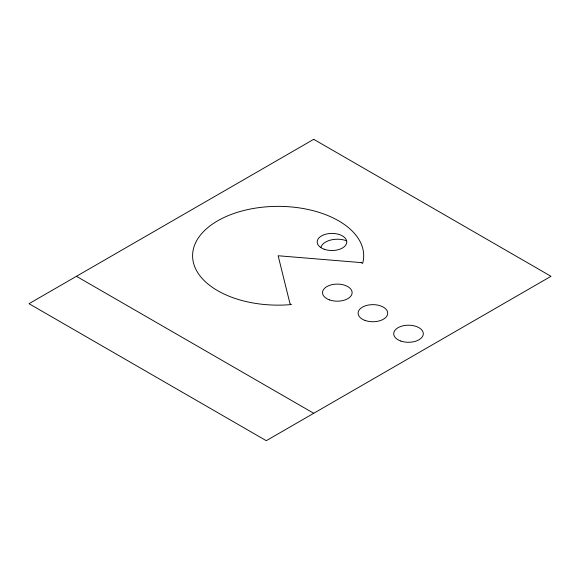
<?xml version="1.0" encoding="UTF-8"?>
<svg xmlns="http://www.w3.org/2000/svg" width="580" height="580" viewBox="0 0 580 580"><rect width="100%" height="100%" fill="white"/><g stroke="black" fill="none" stroke-linecap="round" stroke-linejoin="round"><path stroke-width="0.87" d="M76.451 276.305L313.729 413.286M320.834 247.588A16.776 9.686 0 0 1 346.644 240.801M313.729 139.316L29 303.695L266.271 440.684L551 276.305L313.729 139.316M361.18 262.602L278.139 255.751L290 303.695L291.457 304.543A85.55 49.394 0 0 1 192.705 258.325A85.55 49.394 0 0 1 282.59 206.429A85.55 49.394 0 0 1 362.645 263.443L361.18 262.602M324.176 249.226A14.805 8.548 0 0 0 346.775 242.23A14.805 8.548 0 0 0 324.981 234.429A14.805 8.548 0 0 0 324.176 249.226M400.736 341.018A14.805 8.548 0 0 0 423.298 333.986A14.805 8.548 0 0 0 401.469 326.221A14.805 8.548 0 0 0 400.736 341.018M365.146 320.472A14.805 8.548 0 0 0 387.708 313.439A14.805 8.548 0 0 0 365.879 305.667A14.805 8.548 0 0 0 365.146 320.472M329.556 299.918A14.805 8.548 0 0 0 352.118 292.885A14.805 8.548 0 0 0 330.288 285.121A14.805 8.548 0 0 0 329.556 299.918"/></g></svg>
